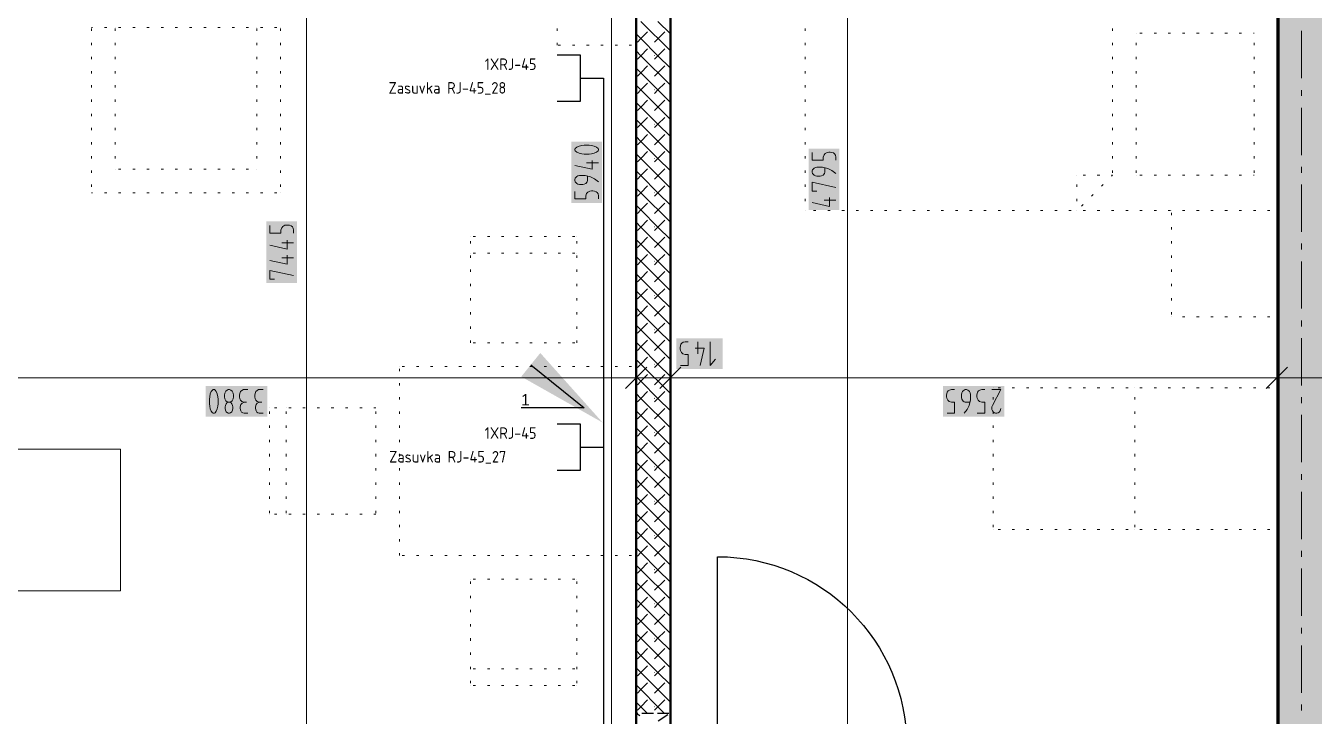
# Model space of a CAD drawing. Header units: millimetres. Extents: x 0 to 594, y 0 to 420.
# Drawn here: x 162.1 to 217.9, y 292.3 to 322.3 of the extents above; entities that cross this region are included whole.
import ezdxf
from ezdxf import colors
from ezdxf.entities.mleader import LeaderData, LeaderLine
from ezdxf.enums import TextEntityAlignment as Align
from ezdxf.math import Vec2, Vec3

# ---------------------------------------------------------------- set-up
doc = ezdxf.new("R2010")
doc.units = ezdxf.units.MM
doc.header["$LTSCALE"] = 8
for name, color, linetype in [('DESC', 1, 'Continuous'), ('PDF_Dvere', 7, 'Continuous'), ('PDF_Koty delkove', 7, 'Continuous'), ('PDF_Kuchyne', 7, 'Continuous'), ('PDF_Nabytek', 7, 'Continuous'), ('PDF_Osy hlavni', 7, 'Continuous'), ('PDF_Pricky zdene', 7, 'Continuous'), ('PDF_Prostupy', 7, 'Continuous'), ('PDF_Steny obvodove nosne', 7, 'Continuous'), ('RED_2.5mm^2', 1, 'Continuous'), ('SYMS', 7, 'Continuous'), ('TAGS', 160, 'Continuous')]:
    doc.layers.add(name, color=color, linetype=linetype)
doc.styles.add('WD_IEC', font='isocp2.shx', dxfattribs={"width": 0.9, "height": 4})

# ---------------------------------------------------------------- blocks, each defined once
blk = doc.blocks.new('RJ45Zasuvka_')
at = {"layer": 'SYMS'}
for p, q in [((0, 0), (0, 1)), ((-1, 0), (-1, -1)), ((1, 0), (-1, 0)), ((1, -1), (1, 0))]:
    blk.add_line(p, q, dxfattribs=at)
at = {"style": 'WD_IEC'}
for tag, height, p in [('INST', 2.7, (-6.093, 12.868)), ('LOC', 2.7, (-6.093, 9.868)), ('TAG1', 2.5, (-6, 6.828)), ('XREF', 2.7, (-6, -2.915)), ('DESC1', 2.7, (-6, -5.715)), ('DESC2', 2.7, (-6, -8.955)), ('DESC3', 2.7, (-6, -12.195))]:
    blk.add_attdef(tag, text='', height=height, dxfattribs=at).set_placement(p, align=Align.RIGHT)
for tag, p, height, flags in [('MFG', (3.917, 14.122), 1.5, 9), ('CAT', (3.917, 11.622), 1.5, 9), ('X2TERM01', (0, 1), 0.08, 1), ('ASSYCODE', (2.5, -0.75), 1, 1), ('FAMILY', (2.5, -2.25), 1, 1)]:
    blk.add_attdef(tag, p, '', height=height, dxfattribs=dict(at, flags=flags))
at = {"style": 'WD_IEC', "width": 0.8}
blk.add_attdef('TERM01', text='', height=2, rotation=90, dxfattribs=at).set_placement((-1, 1), align=Align.RIGHT)

msp = doc.modelspace()

# ---------------------------------------------------------------- linework, layer by layer
at = {"layer": 'PDF_Dvere', "lineweight": 25}
msp.add_lwpolyline([(193.044, 291.046), (192.059, 291.046), (192.059, 299.246, -0.414213), (200.259, 291.046), (199.962, 291.046)], format="xyb", dxfattribs=at)
at = {"layer": 'PDF_Koty delkove', "lineweight": 18}
for points in [[(174.231, 202.743), (174.231, 222.006), (174.231, 230.798), (174.231, 233.134), (174.231, 235.902), (174.231, 238.464), (174.231, 253.839), (174.231, 256.606), (174.231, 277.824), (174.231, 279.31), (174.231, 355.614), (174.231, 356.383)], [(197.697, 152.109), (197.697, 204.109), (197.697, 212.993), (197.697, 214.479), (197.697, 216.017), (197.697, 235.697), (197.697, 238.464), (197.697, 253.839), (197.697, 256.401), (197.697, 259.169), (197.697, 289.56), (197.697, 291.046), (197.697, 340.194), (197.697, 344.089)], [(187.461, 253.839), (187.461, 256.606), (187.461, 257.631), (187.461, 259.514), (187.461, 277.824), (187.461, 279.31), (187.461, 340.194)], [(196.159, 316.771), (196.159, 316.442), (196.637, 316.442), (196.637, 316.579), (196.672, 316.675), (196.723, 316.73), (196.808, 316.784), (196.876, 316.798), (196.945, 316.798), (197.013, 316.784), (197.081, 316.757), (197.132, 316.716), (197.167, 316.661), (197.184, 316.579), (197.184, 316.442)], [(186.62, 316.434), (186.62, 316.051), (185.869, 316.216)], [(186.894, 316.325), (186.381, 316.325)], [(185.92, 315.709), (185.885, 315.668), (185.869, 315.613), (185.869, 315.559), (185.885, 315.504), (185.92, 315.463), (185.954, 315.435), (186.005, 315.408), (186.073, 315.394), (186.21, 315.394), (186.278, 315.408), (186.347, 315.435), (186.398, 315.504), (186.415, 315.559), (186.415, 315.75)], [(186.894, 315.504), (186.723, 315.641), (186.552, 315.723), (186.313, 315.777), (186.073, 315.777), (186.005, 315.763), (185.954, 315.736), (185.92, 315.709)], [(197.184, 315.867), (197.013, 316.004), (196.842, 316.087), (196.603, 316.141), (196.363, 316.141), (196.296, 316.127), (196.244, 316.1), (196.211, 316.073), (196.176, 316.032), (196.159, 315.976), (196.159, 315.922), (196.176, 315.867), (196.211, 315.826), (196.244, 315.799), (196.296, 315.771), (196.363, 315.757), (196.501, 315.757), (196.568, 315.771), (196.637, 315.799), (196.688, 315.867), (196.706, 315.922), (196.706, 316.114)], [(185.869, 315.093), (185.869, 314.764), (186.347, 314.764), (186.347, 314.902), (186.381, 314.997), (186.433, 315.052), (186.518, 315.106), (186.585, 315.12), (186.654, 315.12), (186.723, 315.106), (186.79, 315.079), (186.842, 315.038), (186.876, 314.984), (186.894, 314.902), (186.894, 314.764)], [(196.363, 315.1), (196.159, 315.1), (196.159, 315.484), (197.184, 315.265)], [(196.911, 314.827), (196.911, 314.443), (196.159, 314.608)], [(197.184, 314.717), (196.672, 314.717)], [(172.648, 313.605), (172.648, 313.277), (173.126, 313.277), (173.126, 313.414), (173.161, 313.509), (173.212, 313.564), (173.297, 313.619), (173.365, 313.633), (173.433, 313.633), (173.502, 313.619), (173.57, 313.591), (173.621, 313.55), (173.656, 313.496), (173.673, 313.414), (173.673, 313.277)], [(173.399, 312.975), (173.399, 312.592), (172.648, 312.757)], [(173.673, 312.866), (173.161, 312.866)], [(173.399, 312.318), (173.399, 311.935), (172.648, 312.1)], [(173.673, 312.209), (173.161, 312.209)], [(172.852, 311.278), (172.648, 311.278), (172.648, 311.661), (173.673, 311.443)], [(190.456, 307.54), (190.784, 307.54), (190.784, 308.018), (190.647, 308.018), (190.552, 308.052), (190.497, 308.104), (190.443, 308.189), (190.429, 308.256), (190.429, 308.325), (190.443, 308.394), (190.47, 308.461), (190.511, 308.513), (190.565, 308.547), (190.647, 308.565), (190.784, 308.565)], [(191.195, 308.565), (191.195, 308.052)], [(191.743, 308.565), (191.743, 307.54), (191.961, 307.813)], [(191.086, 308.291), (191.469, 308.291), (191.304, 307.54)], [(188.984, 307.466), (188.062, 306.544)], [(188.523, 307.774), (188.523, 307.005), (188.523, 306.236)], [(190.47, 307.466), (189.548, 306.544)], [(190.009, 307.774), (190.009, 307.005), (190.009, 306.236)], [(216.761, 307.466), (215.839, 306.544)], [(216.3, 307.774), (216.3, 307.005), (216.3, 306.236)], [(310.804, 307.005), (309.318, 307.005), (283.027, 307.005), (280.875, 307.005), (254.584, 307.005), (253.097, 307.005), (218.453, 307.005), (216.3, 307.005), (190.009, 307.005), (188.523, 307.005), (153.878, 307.005), (151.726, 307.005), (130.201, 307.005), (123.744, 307.005), (121.591, 307.005), (80.335, 307.005), (76.543, 307.005), (75.774, 307.005)], [(171.693, 306.492), (171.501, 306.492), (171.433, 306.458), (171.378, 306.406), (171.351, 306.321), (171.337, 306.253), (171.337, 306.184), (171.351, 306.099), (171.378, 306.031), (171.433, 305.98), (171.529, 305.945)], [(172.35, 306.492), (172.158, 306.492), (172.09, 306.458), (172.035, 306.406), (172.008, 306.321), (171.994, 306.253), (171.994, 306.184), (172.008, 306.099), (172.035, 306.031), (172.09, 305.98), (172.186, 305.945)], [(202.004, 305.468), (202.333, 305.468), (202.333, 305.945), (202.196, 305.945), (202.1, 305.98), (202.045, 306.031), (201.991, 306.116), (201.977, 306.184), (201.977, 306.253), (201.991, 306.321), (202.018, 306.389), (202.059, 306.44), (202.114, 306.475), (202.196, 306.492), (202.333, 306.492)], [(202.99, 305.945), (202.798, 305.945), (202.743, 305.963), (202.702, 305.996), (202.675, 306.031), (202.648, 306.081), (202.634, 306.15), (202.634, 306.286), (202.648, 306.355), (202.675, 306.406), (202.702, 306.44), (202.743, 306.475), (202.798, 306.492), (202.853, 306.492), (202.908, 306.475), (202.949, 306.44), (202.976, 306.406), (203.004, 306.355), (203.018, 306.286), (203.018, 306.048), (202.963, 305.809), (202.881, 305.638), (202.743, 305.468)], [(203.318, 305.468), (203.647, 305.468), (203.647, 305.945), (203.51, 305.945), (203.414, 305.98), (203.359, 306.031), (203.305, 306.116), (203.291, 306.184), (203.291, 306.253), (203.305, 306.321), (203.332, 306.389), (203.373, 306.44), (203.428, 306.475), (203.51, 306.492), (203.647, 306.492)], [(203.948, 306.492), (204.332, 306.492), (203.975, 305.809), (203.948, 305.74), (203.948, 305.638), (203.975, 305.57), (204.016, 305.519), (204.058, 305.484), (204.113, 305.468), (204.167, 305.468)], [(170.927, 305.945), (170.954, 305.928), (170.995, 305.876), (171.022, 305.809), (171.036, 305.74), (171.036, 305.671), (171.022, 305.604), (170.995, 305.535), (170.94, 305.484), (170.899, 305.468), (170.844, 305.468), (170.803, 305.484), (170.748, 305.535), (170.721, 305.604), (170.707, 305.671), (170.707, 305.74), (170.721, 305.809), (170.748, 305.876)], [(170.748, 305.876), (170.789, 305.928), (170.816, 305.945)], [(171.693, 305.468), (171.529, 305.468), (171.474, 305.484), (171.419, 305.519), (171.391, 305.57), (171.364, 305.671), (171.364, 305.74), (171.391, 305.843)], [(171.391, 305.843), (171.446, 305.911), (171.529, 305.945), (171.638, 305.945)], [(172.35, 305.468), (172.186, 305.468), (172.131, 305.484), (172.076, 305.519), (172.048, 305.57), (172.021, 305.671), (172.021, 305.74), (172.048, 305.843), (172.103, 305.911), (172.186, 305.945), (172.295, 305.945)], [(204.167, 305.468), (204.222, 305.484), (204.263, 305.519), (204.304, 305.57), (204.332, 305.671)]]:
    msp.add_lwpolyline(points, dxfattribs=at)
for points in [[(186.483, 317.091), (186.278, 317.091), (186.176, 317.077), (186.056, 317.05), (185.954, 317.009), (185.885, 316.955), (185.869, 316.927), (185.869, 316.873), (185.885, 316.845), (185.954, 316.791), (186.056, 316.75), (186.176, 316.722), (186.278, 316.708), (186.483, 316.708), (186.585, 316.722), (186.705, 316.75), (186.808, 316.791), (186.876, 316.845), (186.894, 316.873), (186.894, 316.927), (186.876, 316.955), (186.808, 317.009), (186.705, 317.05), (186.585, 317.077)], [(170.023, 306.081), (170.023, 305.876), (170.037, 305.775), (170.064, 305.655), (170.105, 305.553), (170.159, 305.484), (170.187, 305.468), (170.242, 305.468), (170.27, 305.484), (170.324, 305.553), (170.365, 305.655), (170.393, 305.775), (170.407, 305.876), (170.407, 306.081), (170.393, 306.184), (170.365, 306.304), (170.324, 306.406), (170.27, 306.475), (170.242, 306.492), (170.187, 306.492), (170.159, 306.475), (170.105, 306.406), (170.064, 306.304), (170.037, 306.184)], [(170.68, 306.253), (170.68, 306.184), (170.694, 306.099), (170.734, 306.014), (170.789, 305.963), (170.816, 305.945), (170.927, 305.945), (170.954, 305.963), (171.009, 306.014), (171.05, 306.099), (171.064, 306.184), (171.064, 306.253), (171.05, 306.338), (171.009, 306.424), (170.954, 306.475), (170.899, 306.492), (170.844, 306.492), (170.789, 306.475), (170.734, 306.424), (170.694, 306.338)]]:
    msp.add_lwpolyline(points, close=True, dxfattribs=at)
at = {"layer": 'PDF_Koty delkove', "color": 7, "lineweight": 18, "true_color": 0xffffff, "transparency": 33554559}
for points in [[(187.048, 314.583), (187.048, 317.245), (185.715, 314.583), (185.715, 317.245)], [(197.338, 314.289), (197.338, 316.951), (196.006, 314.289), (196.006, 316.951)], [(173.827, 311.124), (173.827, 313.786), (172.494, 311.124), (172.494, 313.786)], [(192.28, 308.719), (190.275, 308.719), (192.28, 307.386), (190.275, 307.386)], [(172.532, 306.646), (169.87, 306.646), (172.532, 305.314), (169.87, 305.314)], [(204.486, 306.646), (201.824, 306.646), (204.486, 305.314), (201.824, 305.314)]]:
    msp.add_solid(points, dxfattribs=at)
at = {"layer": 'PDF_Kuchyne', "lineweight": 13}
msp.add_lwpolyline([(153.878, 285.46), (153.878, 297.76), (153.878, 303.91), (166.178, 303.91), (166.178, 297.76), (160.028, 297.76), (160.028, 285.46), (172.277, 285.46), (172.277, 279.31), (153.878, 279.31), (153.878, 285.46)], dxfattribs=at)
at = {"layer": 'PDF_Nabytek', "lineweight": 13}
for points in [[(164.959, 322.206), (164.912, 322.206)], [(164.912, 322.206), (164.912, 322.206)], [(164.912, 322.206), (164.912, 322.206)], [(164.912, 322.05), (164.912, 322.152)], [(165.574, 322.206), (165.472, 322.206)], [(165.937, 322.206), (165.937, 322.206)], [(165.937, 322.05), (165.937, 322.152)], [(166.189, 322.206), (166.087, 322.206)], [(166.804, 322.206), (166.702, 322.206)], [(167.419, 322.206), (167.316, 322.206)], [(168.034, 322.206), (167.932, 322.206)], [(168.649, 322.206), (168.547, 322.206)], [(169.264, 322.206), (169.162, 322.206)], [(169.879, 322.206), (169.777, 322.206)], [(170.494, 322.206), (170.392, 322.206)], [(171.109, 322.206), (171.007, 322.206)], [(171.724, 322.206), (171.621, 322.206)], [(172.087, 322.206), (172.087, 322.206)], [(172.087, 322.05), (172.087, 322.152)], [(172.339, 322.206), (172.236, 322.206)], [(172.954, 322.206), (172.851, 322.206)], [(173.112, 322.206), (173.112, 322.206)], [(173.112, 322.206), (173.112, 322.206)], [(173.112, 322.05), (173.112, 322.152)], [(185.098, 322.05), (185.098, 322.152)], [(188.523, 322.05), (188.523, 322.152)], [(195.852, 322.05), (195.852, 322.152)], [(209.176, 322.05), (209.176, 322.152)], [(210.201, 321.95), (210.201, 321.95)], [(210.201, 321.95), (210.201, 321.95)], [(210.469, 321.95), (210.366, 321.95)], [(211.084, 321.95), (210.981, 321.95)], [(211.699, 321.95), (211.596, 321.95)], [(212.314, 321.95), (212.211, 321.95)], [(212.929, 321.95), (212.826, 321.95)], [(213.544, 321.95), (213.441, 321.95)], [(214.159, 321.95), (214.056, 321.95)], [(214.774, 321.95), (214.671, 321.95)], [(215.326, 321.95), (215.286, 321.95)], [(215.326, 321.95), (215.326, 321.95)], [(215.326, 321.95), (215.326, 321.95)], [(216.351, 322.05), (216.351, 322.152)], [(164.912, 321.435), (164.912, 321.537)], [(165.937, 321.435), (165.937, 321.537)], [(172.087, 321.435), (172.087, 321.537)], [(173.112, 321.435), (173.112, 321.537)], [(185.098, 321.437), (185.098, 321.537)], [(185.098, 321.437), (185.098, 321.437)], [(185.254, 321.437), (185.151, 321.437)], [(185.869, 321.437), (185.766, 321.437)], [(186.484, 321.437), (186.381, 321.437)], [(187.099, 321.437), (186.996, 321.437)], [(187.714, 321.437), (187.611, 321.437)], [(188.329, 321.437), (188.226, 321.437)], [(188.523, 321.437), (188.523, 321.537)], [(188.523, 321.437), (188.523, 321.437)], [(188.523, 321.437), (188.523, 321.437)], [(195.852, 321.435), (195.852, 321.537)], [(209.176, 321.435), (209.176, 321.537)], [(210.201, 321.435), (210.201, 321.537)], [(215.326, 321.435), (215.326, 321.537)], [(216.351, 321.435), (216.351, 321.537)], [(164.912, 320.82), (164.912, 320.922)], [(165.937, 320.82), (165.937, 320.922)], [(172.087, 320.82), (172.087, 320.922)], [(173.112, 320.82), (173.112, 320.922)], [(195.852, 320.82), (195.852, 320.922)], [(209.176, 320.82), (209.176, 320.922)], [(210.201, 320.82), (210.201, 320.922)], [(215.326, 320.82), (215.326, 320.922)], [(216.351, 320.82), (216.351, 320.922)], [(164.912, 320.205), (164.912, 320.307)], [(165.937, 320.205), (165.937, 320.307)], [(172.087, 320.205), (172.087, 320.307)], [(173.112, 320.205), (173.112, 320.307)], [(195.852, 320.205), (195.852, 320.307)], [(209.176, 320.205), (209.176, 320.307)], [(210.201, 320.205), (210.201, 320.307)], [(215.326, 320.205), (215.326, 320.307)], [(216.351, 320.205), (216.351, 320.307)], [(164.912, 319.59), (164.912, 319.692)], [(165.937, 319.59), (165.937, 319.692)], [(172.087, 319.59), (172.087, 319.692)], [(173.112, 319.59), (173.112, 319.692)], [(195.852, 319.59), (195.852, 319.692)], [(209.176, 319.59), (209.176, 319.692)], [(210.201, 319.59), (210.201, 319.692)], [(215.326, 319.59), (215.326, 319.692)], [(216.351, 319.59), (216.351, 319.692)], [(164.912, 318.975), (164.912, 319.077)], [(165.937, 318.975), (165.937, 319.077)], [(172.087, 318.975), (172.087, 319.077)], [(173.112, 318.975), (173.112, 319.077)], [(195.852, 318.975), (195.852, 319.077)], [(209.176, 318.975), (209.176, 319.077)], [(210.201, 318.975), (210.201, 319.077)], [(215.326, 318.975), (215.326, 319.077)], [(216.351, 318.975), (216.351, 319.077)], [(164.912, 318.36), (164.912, 318.462)], [(165.937, 318.36), (165.937, 318.462)], [(172.087, 318.36), (172.087, 318.462)], [(173.112, 318.36), (173.112, 318.462)], [(195.852, 318.36), (195.852, 318.462)], [(209.176, 318.36), (209.176, 318.462)], [(210.201, 318.36), (210.201, 318.462)], [(215.326, 318.36), (215.326, 318.462)], [(216.351, 318.36), (216.351, 318.462)], [(164.912, 317.745), (164.912, 317.847)], [(165.937, 317.745), (165.937, 317.847)], [(172.087, 317.745), (172.087, 317.847)], [(173.112, 317.745), (173.112, 317.847)], [(195.852, 317.745), (195.852, 317.847)], [(209.176, 317.745), (209.176, 317.847)], [(210.201, 317.745), (210.201, 317.847)], [(215.326, 317.745), (215.326, 317.847)], [(216.351, 317.745), (216.351, 317.847)], [(164.912, 317.13), (164.912, 317.232)], [(165.937, 317.13), (165.937, 317.232)], [(172.087, 317.13), (172.087, 317.232)], [(173.112, 317.13), (173.112, 317.232)], [(195.852, 317.13), (195.852, 317.232)], [(209.176, 317.13), (209.176, 317.232)], [(210.201, 317.13), (210.201, 317.232)], [(215.326, 317.13), (215.326, 317.232)], [(216.351, 317.13), (216.351, 317.232)], [(164.912, 316.515), (164.912, 316.617)], [(165.937, 316.515), (165.937, 316.617)], [(172.087, 316.515), (172.087, 316.617)], [(173.112, 316.515), (173.112, 316.617)], [(195.852, 316.515), (195.852, 316.617)], [(209.176, 316.515), (209.176, 316.617)], [(210.201, 316.515), (210.201, 316.617)], [(215.326, 316.515), (215.326, 316.617)], [(216.351, 316.515), (216.351, 316.617)], [(164.912, 315.9), (164.912, 316.002)], [(165.937, 316.056), (165.937, 316.056)], [(165.937, 316.056), (165.937, 316.056)], [(166.189, 316.056), (166.087, 316.056)], [(166.804, 316.056), (166.702, 316.056)], [(167.419, 316.056), (167.316, 316.056)], [(168.034, 316.056), (167.932, 316.056)], [(168.649, 316.056), (168.547, 316.056)], [(169.264, 316.056), (169.162, 316.056)], [(169.879, 316.056), (169.777, 316.056)], [(170.494, 316.056), (170.392, 316.056)], [(171.109, 316.056), (171.007, 316.056)], [(171.724, 316.056), (171.621, 316.056)], [(172.087, 316.056), (172.087, 316.056)], [(172.087, 316.056), (172.087, 316.056)], [(173.112, 315.9), (173.112, 316.002)], [(195.852, 315.9), (195.852, 316.002)], [(207.639, 315.8), (207.639, 315.8)], [(207.639, 315.8), (207.639, 315.8)], [(208.009, 315.8), (207.906, 315.8)], [(208.624, 315.8), (208.521, 315.8)], [(209.133, 315.757), (209.176, 315.8)], [(209.176, 315.8), (209.136, 315.8)], [(209.176, 315.9), (209.176, 316.002)], [(209.176, 315.8), (209.176, 315.8)], [(209.176, 315.8), (209.176, 315.8)], [(209.176, 315.8), (209.176, 315.8)], [(210.201, 315.9), (210.201, 316.002)], [(210.201, 315.8), (210.201, 315.8)], [(210.201, 315.8), (210.201, 315.8)], [(210.469, 315.8), (210.366, 315.8)], [(211.084, 315.8), (210.981, 315.8)], [(211.699, 315.8), (211.596, 315.8)], [(212.314, 315.8), (212.211, 315.8)], [(212.929, 315.8), (212.826, 315.8)], [(213.544, 315.8), (213.441, 315.8)], [(214.159, 315.8), (214.056, 315.8)], [(214.774, 315.8), (214.671, 315.8)], [(215.326, 315.8), (215.286, 315.8)], [(215.326, 315.9), (215.326, 316.002)], [(215.326, 315.8), (215.326, 315.8)], [(215.326, 315.8), (215.326, 315.8)], [(216.351, 315.9), (216.351, 316.002)], [(164.912, 315.285), (164.912, 315.387)], [(173.112, 315.285), (173.112, 315.387)], [(195.852, 315.285), (195.852, 315.387)], [(207.639, 315.285), (207.639, 315.387)], [(208.698, 315.322), (208.771, 315.394)], [(216.351, 315.285), (216.351, 315.387)], [(164.912, 315.031), (164.912, 315.031)], [(164.959, 315.031), (164.912, 315.031)], [(164.912, 315.031), (164.912, 315.031)], [(165.574, 315.031), (165.472, 315.031)], [(166.189, 315.031), (166.087, 315.031)], [(166.804, 315.031), (166.702, 315.031)], [(167.419, 315.031), (167.316, 315.031)], [(168.034, 315.031), (167.932, 315.031)], [(168.649, 315.031), (168.547, 315.031)], [(169.264, 315.031), (169.162, 315.031)], [(169.879, 315.031), (169.777, 315.031)], [(170.494, 315.031), (170.392, 315.031)], [(171.109, 315.031), (171.007, 315.031)], [(171.724, 315.031), (171.621, 315.031)], [(172.339, 315.031), (172.236, 315.031)], [(172.954, 315.031), (172.851, 315.031)], [(173.112, 315.031), (173.112, 315.031)], [(173.112, 315.031), (173.112, 315.031)], [(195.852, 314.67), (195.852, 314.772)], [(207.639, 314.67), (207.639, 314.772)], [(207.829, 314.452), (207.901, 314.524)], [(208.264, 314.887), (208.336, 314.959)], [(216.351, 314.67), (216.351, 314.772)], [(195.852, 314.262), (195.852, 314.262)], [(195.852, 314.262), (195.852, 314.262)], [(196.324, 314.262), (196.221, 314.262)], [(196.939, 314.262), (196.836, 314.262)], [(197.554, 314.262), (197.451, 314.262)], [(198.169, 314.262), (198.066, 314.262)], [(198.784, 314.262), (198.681, 314.262)], [(199.399, 314.262), (199.296, 314.262)], [(200.014, 314.262), (199.911, 314.262)], [(200.629, 314.262), (200.526, 314.262)], [(201.244, 314.262), (201.141, 314.262)], [(201.859, 314.262), (201.756, 314.262)], [(202.474, 314.262), (202.371, 314.262)], [(203.089, 314.262), (202.986, 314.262)], [(203.704, 314.262), (203.601, 314.262)], [(204.319, 314.262), (204.216, 314.262)], [(204.934, 314.262), (204.831, 314.262)], [(205.549, 314.262), (205.446, 314.262)], [(206.164, 314.262), (206.061, 314.262)], [(206.779, 314.262), (206.676, 314.262)], [(207.394, 314.262), (207.291, 314.262)], [(207.639, 314.262), (207.639, 314.262)], [(207.639, 314.262), (207.639, 314.262)], [(208.009, 314.262), (207.906, 314.262)], [(208.624, 314.262), (208.521, 314.262)], [(209.239, 314.262), (209.136, 314.262)], [(209.854, 314.262), (209.751, 314.262)], [(210.469, 314.262), (210.366, 314.262)], [(211.084, 314.262), (210.981, 314.262)], [(211.699, 314.262), (211.596, 314.262)], [(211.739, 314.262), (211.739, 314.262)], [(211.739, 314.055), (211.739, 314.157)], [(212.314, 314.262), (212.211, 314.262)], [(212.929, 314.262), (212.826, 314.262)], [(213.544, 314.262), (213.441, 314.262)], [(214.159, 314.262), (214.056, 314.262)], [(214.774, 314.262), (214.671, 314.262)], [(215.389, 314.262), (215.286, 314.262)], [(216.004, 314.262), (215.901, 314.262)], [(216.351, 314.262), (216.351, 314.262)], [(216.351, 314.262), (216.351, 314.262)], [(216.351, 314.262), (216.351, 314.262)], [(216.351, 314.055), (216.351, 314.157)], [(211.739, 313.44), (211.739, 313.542)], [(216.351, 313.44), (216.351, 313.542)], [(181.344, 313.135), (181.344, 313.135)], [(181.344, 313.135), (181.344, 313.135)], [(181.344, 312.825), (181.344, 312.927)], [(181.564, 313.135), (181.461, 313.135)], [(182.179, 313.135), (182.076, 313.135)], [(182.794, 313.135), (182.691, 313.135)], [(183.409, 313.135), (183.306, 313.135)], [(184.024, 313.135), (183.921, 313.135)], [(184.639, 313.135), (184.536, 313.135)], [(185.254, 313.135), (185.151, 313.135)], [(185.869, 313.135), (185.766, 313.135)], [(185.956, 313.135), (185.956, 313.135)], [(185.956, 313.135), (185.956, 313.135)], [(185.956, 312.825), (185.956, 312.927)], [(211.739, 312.825), (211.739, 312.927)], [(216.351, 312.825), (216.351, 312.927)], [(181.344, 312.417), (181.344, 312.417)], [(181.344, 312.21), (181.344, 312.312)], [(181.564, 312.417), (181.461, 312.417)], [(182.179, 312.417), (182.076, 312.417)], [(182.794, 312.417), (182.691, 312.417)], [(183.409, 312.417), (183.306, 312.417)], [(184.024, 312.417), (183.921, 312.417)], [(184.639, 312.417), (184.536, 312.417)], [(185.254, 312.417), (185.151, 312.417)], [(185.869, 312.417), (185.766, 312.417)], [(185.956, 312.417), (185.956, 312.417)], [(185.956, 312.21), (185.956, 312.312)], [(211.739, 312.21), (211.739, 312.312)], [(216.351, 312.21), (216.351, 312.312)], [(181.344, 311.595), (181.344, 311.697)], [(185.956, 311.595), (185.956, 311.697)], [(211.739, 311.595), (211.739, 311.697)], [(216.351, 311.595), (216.351, 311.697)], [(181.344, 310.98), (181.344, 311.082)], [(185.956, 310.98), (185.956, 311.082)], [(211.739, 310.98), (211.739, 311.082)], [(216.351, 310.98), (216.351, 311.082)], [(181.344, 310.365), (181.344, 310.467)], [(185.956, 310.365), (185.956, 310.467)], [(211.739, 310.365), (211.739, 310.467)], [(216.351, 310.365), (216.351, 310.467)], [(181.344, 309.75), (181.344, 309.852)], [(185.956, 309.75), (185.956, 309.852)], [(211.739, 309.75), (211.739, 309.852)], [(211.739, 309.65), (211.739, 309.65)], [(211.739, 309.65), (211.739, 309.65)], [(212.314, 309.65), (212.211, 309.65)], [(212.929, 309.65), (212.826, 309.65)], [(213.544, 309.65), (213.441, 309.65)], [(214.159, 309.65), (214.056, 309.65)], [(214.774, 309.65), (214.671, 309.65)], [(215.389, 309.65), (215.286, 309.65)], [(216.004, 309.65), (215.901, 309.65)], [(216.351, 309.75), (216.351, 309.852)], [(216.351, 309.65), (216.351, 309.65)], [(216.351, 309.65), (216.351, 309.65)], [(181.344, 309.135), (181.344, 309.237)], [(185.956, 309.135), (185.956, 309.237)], [(181.344, 308.522), (181.344, 308.622)], [(181.344, 308.522), (181.344, 308.522)], [(181.344, 308.522), (181.344, 308.522)], [(181.564, 308.522), (181.461, 308.522)], [(182.179, 308.522), (182.076, 308.522)], [(182.794, 308.522), (182.691, 308.522)], [(183.409, 308.522), (183.306, 308.522)], [(184.024, 308.522), (183.921, 308.522)], [(184.639, 308.522), (184.536, 308.522)], [(185.254, 308.522), (185.151, 308.522)], [(185.869, 308.522), (185.766, 308.522)], [(185.956, 308.522), (185.956, 308.622)], [(185.956, 308.522), (185.956, 308.522)], [(185.956, 308.522), (185.956, 308.522)], [(178.273, 307.497), (178.273, 307.497)], [(178.273, 307.497), (178.273, 307.497)], [(178.273, 307.29), (178.273, 307.392)], [(178.489, 307.497), (178.386, 307.497)], [(179.104, 307.497), (179.001, 307.497)], [(179.719, 307.497), (179.616, 307.497)], [(180.334, 307.497), (180.231, 307.497)], [(180.949, 307.497), (180.846, 307.497)], [(181.564, 307.497), (181.461, 307.497)], [(182.179, 307.497), (182.076, 307.497)], [(182.794, 307.497), (182.691, 307.497)], [(183.409, 307.497), (183.306, 307.497)], [(184.024, 307.497), (183.921, 307.497)], [(184.639, 307.497), (184.536, 307.497)], [(185.254, 307.497), (185.151, 307.497)], [(185.869, 307.497), (185.766, 307.497)], [(186.484, 307.497), (186.381, 307.497)], [(187.099, 307.497), (186.996, 307.497)], [(187.714, 307.497), (187.611, 307.497)], [(188.329, 307.497), (188.226, 307.497)], [(188.523, 307.497), (188.523, 307.497)], [(188.523, 307.497), (188.523, 307.497)], [(188.523, 307.29), (188.523, 307.392)], [(178.273, 306.675), (178.273, 306.777)], [(188.523, 306.675), (188.523, 306.777)], [(178.273, 306.06), (178.273, 306.162)], [(188.523, 306.06), (188.523, 306.162)], [(204, 306.575), (204, 306.575)], [(204, 306.575), (204, 306.575)], [(204, 306.575), (204, 306.575)], [(204, 306.06), (204, 306.162)], [(204, 306.06), (204, 306.162)], [(204.319, 306.575), (204.216, 306.575)], [(204.934, 306.575), (204.831, 306.575)], [(205.549, 306.575), (205.446, 306.575)], [(206.164, 306.575), (206.061, 306.575)], [(206.779, 306.575), (206.676, 306.575)], [(207.394, 306.575), (207.291, 306.575)], [(208.009, 306.575), (207.906, 306.575)], [(208.624, 306.575), (208.521, 306.575)], [(209.239, 306.575), (209.136, 306.575)], [(209.854, 306.575), (209.751, 306.575)], [(210.15, 306.575), (210.15, 306.575)], [(210.15, 306.06), (210.15, 306.162)], [(210.469, 306.575), (210.366, 306.575)], [(211.084, 306.575), (210.981, 306.575)], [(211.699, 306.575), (211.596, 306.575)], [(212.314, 306.575), (212.211, 306.575)], [(212.929, 306.575), (212.826, 306.575)], [(213.544, 306.575), (213.441, 306.575)], [(214.159, 306.575), (214.056, 306.575)], [(214.774, 306.575), (214.671, 306.575)], [(215.389, 306.575), (215.286, 306.575)], [(216.004, 306.575), (215.901, 306.575)], [(216.3, 306.575), (216.3, 306.575)], [(172.636, 305.704), (172.636, 305.704)], [(172.636, 305.704), (172.636, 305.704)], [(172.954, 305.704), (172.851, 305.704)], [(173.353, 305.704), (173.353, 305.704)], [(173.569, 305.704), (173.466, 305.704)], [(174.184, 305.704), (174.081, 305.704)], [(174.799, 305.704), (174.696, 305.704)], [(175.414, 305.704), (175.311, 305.704)], [(176.029, 305.704), (175.926, 305.704)], [(176.644, 305.704), (176.541, 305.704)], [(177.248, 305.704), (177.156, 305.704)], [(177.248, 305.704), (177.248, 305.704)], [(172.636, 305.445), (172.636, 305.547)], [(173.353, 305.445), (173.353, 305.547)], [(177.248, 305.445), (177.248, 305.547)], [(178.273, 305.445), (178.273, 305.547)], [(188.523, 305.445), (188.523, 305.547)], [(204, 305.445), (204, 305.547)], [(204, 305.445), (204, 305.547)], [(210.15, 305.445), (210.15, 305.547)], [(172.636, 304.83), (172.636, 304.932)], [(173.353, 304.83), (173.353, 304.932)], [(177.248, 304.83), (177.248, 304.932)], [(178.273, 304.83), (178.273, 304.932)], [(188.523, 304.83), (188.523, 304.932)], [(204, 304.83), (204, 304.932)], [(204, 304.83), (204, 304.932)], [(210.15, 304.83), (210.15, 304.932)], [(172.636, 304.215), (172.636, 304.317)], [(173.353, 304.215), (173.353, 304.317)], [(177.248, 304.215), (177.248, 304.317)], [(178.273, 304.215), (178.273, 304.317)], [(188.523, 304.215), (188.523, 304.317)], [(204, 304.215), (204, 304.317)], [(204, 304.215), (204, 304.317)], [(210.15, 304.215), (210.15, 304.317)], [(172.636, 303.6), (172.636, 303.702)], [(173.353, 303.6), (173.353, 303.702)], [(177.248, 303.6), (177.248, 303.702)], [(178.273, 303.6), (178.273, 303.702)], [(188.523, 303.6), (188.523, 303.702)], [(204, 303.6), (204, 303.702)], [(204, 303.6), (204, 303.702)], [(210.15, 303.6), (210.15, 303.702)], [(172.636, 302.985), (172.636, 303.087)], [(173.353, 302.985), (173.353, 303.087)], [(177.248, 302.985), (177.248, 303.087)], [(178.273, 302.985), (178.273, 303.087)], [(188.523, 302.985), (188.523, 303.087)], [(204, 302.985), (204, 303.087)], [(204, 302.985), (204, 303.087)], [(210.15, 302.985), (210.15, 303.087)], [(172.636, 302.37), (172.636, 302.472)], [(173.353, 302.37), (173.353, 302.472)], [(177.248, 302.37), (177.248, 302.472)], [(178.273, 302.37), (178.273, 302.472)], [(188.523, 302.37), (188.523, 302.472)], [(204, 302.37), (204, 302.472)], [(204, 302.37), (204, 302.472)], [(210.15, 302.37), (210.15, 302.472)], [(172.636, 301.755), (172.636, 301.857)], [(173.353, 301.755), (173.353, 301.857)], [(177.248, 301.755), (177.248, 301.857)], [(178.273, 301.755), (178.273, 301.857)], [(188.523, 301.755), (188.523, 301.857)], [(204, 301.755), (204, 301.857)], [(204, 301.755), (204, 301.857)], [(210.15, 301.755), (210.15, 301.857)], [(172.636, 301.14), (172.636, 301.242)], [(172.636, 301.091), (172.636, 301.091)], [(172.636, 301.091), (172.636, 301.091)], [(172.954, 301.091), (172.851, 301.091)], [(173.353, 301.14), (173.353, 301.242)], [(173.353, 301.091), (173.353, 301.091)], [(173.569, 301.091), (173.466, 301.091)], [(174.184, 301.091), (174.081, 301.091)], [(174.799, 301.091), (174.696, 301.091)], [(175.414, 301.091), (175.311, 301.091)], [(176.029, 301.091), (175.926, 301.091)], [(176.644, 301.091), (176.541, 301.091)], [(177.248, 301.091), (177.156, 301.091)], [(177.248, 301.14), (177.248, 301.242)], [(177.248, 301.091), (177.248, 301.091)], [(177.248, 301.091), (177.248, 301.091)], [(178.273, 301.14), (178.273, 301.242)], [(188.523, 301.14), (188.523, 301.242)], [(204, 301.14), (204, 301.242)], [(204, 301.14), (204, 301.242)], [(210.15, 301.14), (210.15, 301.242)], [(178.273, 300.525), (178.273, 300.627)], [(188.523, 300.525), (188.523, 300.627)], [(204, 300.525), (204, 300.627)], [(204, 300.525), (204, 300.627)], [(210.15, 300.525), (210.15, 300.627)], [(178.273, 299.91), (178.273, 300.012)], [(188.523, 299.91), (188.523, 300.012)], [(204, 300.425), (204, 300.425)], [(204, 300.425), (204, 300.425)], [(204, 300.425), (204, 300.425)], [(204.319, 300.425), (204.216, 300.425)], [(204.934, 300.425), (204.831, 300.425)], [(205.549, 300.425), (205.446, 300.425)], [(206.164, 300.425), (206.061, 300.425)], [(206.779, 300.425), (206.676, 300.425)], [(207.394, 300.425), (207.291, 300.425)], [(208.009, 300.425), (207.906, 300.425)], [(208.624, 300.425), (208.521, 300.425)], [(209.239, 300.425), (209.136, 300.425)], [(209.854, 300.425), (209.751, 300.425)], [(210.15, 300.425), (210.15, 300.425)], [(210.469, 300.425), (210.366, 300.425)], [(211.084, 300.425), (210.981, 300.425)], [(211.699, 300.425), (211.596, 300.425)], [(212.314, 300.425), (212.211, 300.425)], [(212.929, 300.425), (212.826, 300.425)], [(213.544, 300.425), (213.441, 300.425)], [(214.159, 300.425), (214.056, 300.425)], [(214.774, 300.425), (214.671, 300.425)], [(215.389, 300.425), (215.286, 300.425)], [(216.004, 300.425), (215.901, 300.425)], [(216.3, 300.425), (216.3, 300.425)], [(178.273, 299.297), (178.273, 299.397)], [(178.273, 299.297), (178.273, 299.297)], [(178.489, 299.297), (178.386, 299.297)], [(179.104, 299.297), (179.001, 299.297)], [(179.719, 299.297), (179.616, 299.297)], [(180.334, 299.297), (180.231, 299.297)], [(180.949, 299.297), (180.846, 299.297)], [(181.564, 299.297), (181.461, 299.297)], [(182.179, 299.297), (182.076, 299.297)], [(182.794, 299.297), (182.691, 299.297)], [(183.409, 299.297), (183.306, 299.297)], [(184.024, 299.297), (183.921, 299.297)], [(184.639, 299.297), (184.536, 299.297)], [(185.254, 299.297), (185.151, 299.297)], [(185.869, 299.297), (185.766, 299.297)], [(186.484, 299.297), (186.381, 299.297)], [(187.099, 299.297), (186.996, 299.297)], [(187.714, 299.297), (187.611, 299.297)], [(188.329, 299.297), (188.226, 299.297)], [(188.523, 299.297), (188.523, 299.397)], [(188.523, 299.297), (188.523, 299.297)], [(188.523, 299.297), (188.523, 299.297)], [(181.344, 298.272), (181.344, 298.272)], [(181.344, 298.272), (181.344, 298.272)], [(181.344, 298.065), (181.344, 298.167)], [(181.564, 298.272), (181.461, 298.272)], [(182.179, 298.272), (182.076, 298.272)], [(182.794, 298.272), (182.691, 298.272)], [(183.409, 298.272), (183.306, 298.272)], [(184.024, 298.272), (183.921, 298.272)], [(184.639, 298.272), (184.536, 298.272)], [(185.254, 298.272), (185.151, 298.272)], [(185.869, 298.272), (185.766, 298.272)], [(185.956, 298.272), (185.956, 298.272)], [(185.956, 298.272), (185.956, 298.272)], [(185.956, 298.065), (185.956, 298.167)], [(181.344, 297.45), (181.344, 297.552)], [(185.956, 297.45), (185.956, 297.552)], [(181.344, 296.835), (181.344, 296.937)], [(185.956, 296.835), (185.956, 296.937)], [(181.344, 296.22), (181.344, 296.322)], [(185.956, 296.22), (185.956, 296.322)], [(181.344, 295.605), (181.344, 295.707)], [(185.956, 295.605), (185.956, 295.707)], [(181.344, 294.99), (181.344, 295.092)], [(185.956, 294.99), (185.956, 295.092)], [(181.344, 294.375), (181.344, 294.477)], [(185.956, 294.375), (185.956, 294.477)], [(181.344, 294.377), (181.344, 294.377)], [(181.344, 293.76), (181.344, 293.862)], [(181.564, 294.377), (181.461, 294.377)], [(182.179, 294.377), (182.076, 294.377)], [(182.794, 294.377), (182.691, 294.377)], [(183.409, 294.377), (183.306, 294.377)], [(184.024, 294.377), (183.921, 294.377)], [(184.639, 294.377), (184.536, 294.377)], [(185.254, 294.377), (185.151, 294.377)], [(185.869, 294.377), (185.766, 294.377)], [(185.956, 294.377), (185.956, 294.377)], [(185.956, 293.76), (185.956, 293.862)], [(181.344, 293.66), (181.344, 293.66)], [(181.344, 293.66), (181.344, 293.66)], [(181.564, 293.66), (181.461, 293.66)], [(182.179, 293.66), (182.076, 293.66)], [(182.794, 293.66), (182.691, 293.66)], [(183.409, 293.66), (183.306, 293.66)], [(184.024, 293.66), (183.921, 293.66)], [(184.639, 293.66), (184.536, 293.66)], [(185.254, 293.66), (185.151, 293.66)], [(185.869, 293.66), (185.766, 293.66)], [(185.956, 293.66), (185.956, 293.66)], [(185.956, 293.66), (185.956, 293.66)]]:
    msp.add_lwpolyline(points, dxfattribs=at)
at = {"layer": 'PDF_Osy hlavni', "lineweight": 18}
for points in [[(217.376, 320), (217.376, 322.05)], [(217.376, 319.231), (217.376, 319.487)], [(217.376, 316.669), (217.376, 318.719)], [(217.376, 315.9), (217.376, 316.156)], [(217.376, 313.337), (217.376, 315.387)], [(217.376, 312.569), (217.376, 312.825)], [(217.376, 310.006), (217.376, 312.056)], [(217.376, 309.237), (217.376, 309.494)], [(217.376, 306.675), (217.376, 308.725)], [(217.376, 305.906), (217.376, 306.162)], [(217.376, 303.344), (217.376, 305.394)], [(217.376, 302.575), (217.376, 302.831)], [(217.376, 300.012), (217.376, 302.062)], [(217.376, 299.244), (217.376, 299.5)], [(217.376, 296.681), (217.376, 298.731)], [(217.376, 295.912), (217.376, 296.169)], [(217.376, 293.35), (217.376, 295.4)], [(217.376, 292.581), (217.376, 292.837)]]:
    msp.add_lwpolyline(points, dxfattribs=at)
at = {"layer": 'PDF_Pricky zdene', "lineweight": 50}
msp.add_lwpolyline([(190.009, 291.046), (190.009, 340.194), (190.009, 340.348), (188.523, 340.348), (188.523, 340.194), (188.523, 291.046), (188.523, 291.046)], close=True, dxfattribs=at)
at = {"layer": 'PDF_Pricky zdene', "lineweight": 9}
for points in [[(190.009, 321.181), (188.728, 322.462)], [(190.009, 321.924), (189.471, 322.462)], [(188.728, 321.719), (188.523, 321.924)], [(188.728, 321.719), (189.025, 322.016)], [(189.322, 321.57), (189.768, 322.016)], [(188.579, 321.57), (188.728, 321.719)], [(189.471, 320.976), (188.728, 321.719)], [(188.728, 320.976), (189.025, 321.273)], [(189.471, 320.976), (189.768, 321.273)], [(188.728, 320.976), (188.523, 321.181)], [(188.579, 320.827), (188.728, 320.976)], [(190.009, 319.695), (188.728, 320.976)], [(189.322, 320.827), (189.471, 320.976)], [(190.009, 320.438), (189.471, 320.976)], [(188.728, 320.233), (188.523, 320.438)], [(188.579, 320.084), (188.728, 320.233)], [(188.728, 320.233), (189.025, 320.53)], [(189.471, 319.49), (188.728, 320.233)], [(189.322, 320.084), (189.768, 320.53)], [(189.025, 319.787), (188.728, 319.49), (188.523, 319.695)], [(189.471, 319.49), (189.768, 319.787)], [(188.579, 319.341), (188.728, 319.49)], [(190.009, 318.209), (188.728, 319.49)], [(188.728, 318.747), (189.025, 319.044)], [(189.322, 319.341), (189.471, 319.49)], [(189.322, 318.598), (189.768, 319.044)], [(190.009, 318.952), (189.471, 319.49)], [(188.728, 318.747), (188.523, 318.952)], [(188.579, 318.598), (188.728, 318.747)], [(189.471, 318.003), (188.728, 318.747)], [(190.009, 316.722), (188.728, 318.003), (188.523, 318.209)], [(188.579, 317.855), (188.728, 318.003)], [(188.728, 318.003), (189.025, 318.301)], [(189.322, 317.855), (189.471, 318.003)], [(189.471, 318.003), (189.768, 318.301)], [(190.009, 317.465), (189.471, 318.003)], [(188.728, 317.26), (188.523, 317.465)], [(188.728, 317.26), (189.025, 317.558)], [(189.322, 317.112), (189.768, 317.558)], [(188.579, 317.112), (188.728, 317.26)], [(189.471, 316.517), (188.728, 317.26)], [(188.728, 316.517), (189.025, 316.814)], [(189.471, 316.517), (189.768, 316.814)], [(190.009, 315.236), (188.728, 316.517), (188.523, 316.722)], [(188.579, 316.369), (188.728, 316.517)], [(189.322, 316.369), (189.471, 316.517)], [(190.009, 315.979), (189.471, 316.517)], [(188.728, 315.774), (188.523, 315.979)], [(188.579, 315.625), (188.728, 315.774)], [(188.728, 315.774), (189.025, 316.071)], [(189.471, 315.031), (188.728, 315.774)], [(189.322, 315.625), (189.768, 316.071)], [(190.009, 313.75), (188.728, 315.031), (188.523, 315.236)], [(188.728, 315.031), (189.025, 315.328)], [(189.471, 315.031), (189.768, 315.328)], [(188.579, 314.882), (188.728, 315.031)], [(188.728, 314.288), (189.025, 314.585)], [(189.322, 314.882), (189.471, 315.031)], [(189.322, 314.139), (189.768, 314.585)], [(190.009, 314.493), (189.471, 315.031)], [(188.728, 314.288), (188.523, 314.493)], [(188.579, 314.139), (188.728, 314.288)], [(189.471, 313.545), (188.728, 314.288)], [(190.009, 312.264), (188.728, 313.545), (188.523, 313.75)], [(188.579, 313.396), (188.728, 313.545), (189.025, 313.842)], [(189.322, 313.396), (189.471, 313.545), (189.768, 313.842)], [(190.009, 313.007), (189.471, 313.545)], [(188.728, 312.802), (188.523, 313.007)], [(188.728, 312.802), (189.025, 313.099)], [(189.322, 312.653), (189.768, 313.099)], [(190.009, 310.777), (188.728, 312.058), (188.523, 312.264)], [(188.579, 312.653), (188.728, 312.802)], [(188.579, 311.91), (188.728, 312.058), (189.025, 312.356)], [(189.471, 312.058), (188.728, 312.802)], [(189.322, 311.91), (189.471, 312.058), (189.768, 312.356)], [(190.009, 311.52), (189.471, 312.058)], [(188.728, 311.315), (188.523, 311.52)], [(188.579, 311.167), (188.728, 311.315)], [(188.728, 311.315), (189.025, 311.613)], [(189.471, 310.572), (188.728, 311.315)], [(189.322, 311.167), (189.768, 311.613)], [(190.009, 309.291), (188.728, 310.572), (188.523, 310.777)], [(188.579, 310.424), (188.728, 310.572), (189.025, 310.869)], [(189.322, 310.424), (189.471, 310.572), (189.768, 310.869)], [(188.728, 309.829), (188.523, 310.034)], [(188.728, 309.829), (189.025, 310.126)], [(189.322, 309.681), (189.768, 310.126)], [(190.009, 310.034), (189.471, 310.572)], [(188.579, 309.681), (188.728, 309.829)], [(189.471, 309.086), (188.728, 309.829)], [(190.009, 307.805), (188.728, 309.086), (188.523, 309.291)], [(188.579, 308.937), (188.728, 309.086), (189.025, 309.383)], [(189.322, 308.937), (189.471, 309.086), (189.768, 309.383)], [(190.009, 308.548), (189.471, 309.086)], [(188.728, 308.343), (188.523, 308.548)], [(188.728, 308.343), (189.025, 308.64)], [(189.322, 308.194), (189.768, 308.64)], [(190.009, 306.319), (188.728, 307.6), (188.523, 307.805)], [(188.579, 308.194), (188.728, 308.343)], [(188.579, 307.451), (188.728, 307.6), (189.025, 307.897)], [(189.471, 307.6), (188.728, 308.343)], [(189.322, 307.451), (189.471, 307.6), (189.768, 307.897)], [(190.009, 307.062), (189.471, 307.6)], [(188.728, 306.857), (188.523, 307.062)], [(188.579, 306.708), (188.728, 306.857)], [(188.728, 306.857), (189.025, 307.154)], [(189.471, 306.114), (188.728, 306.857)], [(189.322, 306.708), (189.768, 307.154)], [(190.009, 304.832), (188.728, 306.114), (188.523, 306.319)], [(188.579, 305.965), (188.728, 306.114), (189.025, 306.411)], [(189.322, 305.965), (189.471, 306.114), (189.768, 306.411)], [(188.728, 305.37), (188.523, 305.576)], [(188.728, 305.37), (189.025, 305.668)], [(189.322, 305.222), (189.768, 305.668)], [(190.009, 305.576), (189.471, 306.114)], [(188.579, 305.222), (188.728, 305.37)], [(189.471, 304.627), (188.728, 305.37)], [(190.009, 303.346), (188.728, 304.627), (188.523, 304.832)], [(188.579, 304.479), (188.728, 304.627), (189.025, 304.925)], [(189.322, 304.479), (189.471, 304.627), (189.768, 304.925)], [(190.009, 304.089), (189.471, 304.627)], [(188.728, 303.884), (188.523, 304.089)], [(188.579, 303.736), (188.728, 303.884)], [(188.728, 303.884), (189.025, 304.181)], [(189.471, 303.141), (188.728, 303.884)], [(189.322, 303.736), (189.768, 304.181)], [(190.009, 301.86), (188.728, 303.141), (188.523, 303.346)], [(188.579, 302.992), (188.728, 303.141), (189.025, 303.438)], [(189.322, 302.992), (189.471, 303.141), (189.768, 303.438)], [(190.009, 302.603), (189.471, 303.141)], [(188.728, 302.398), (188.523, 302.603)], [(188.579, 302.249), (188.728, 302.398)], [(188.728, 302.398), (189.025, 302.695)], [(189.471, 301.655), (188.728, 302.398)], [(189.322, 302.249), (189.768, 302.695)], [(190.009, 300.374), (188.728, 301.655), (188.523, 301.86)], [(188.579, 301.506), (188.728, 301.655), (189.025, 301.952)], [(189.322, 301.506), (189.471, 301.655), (189.768, 301.952)], [(190.009, 301.117), (189.471, 301.655)], [(188.728, 300.912), (188.523, 301.117)], [(188.728, 300.912), (189.025, 301.209)], [(189.322, 300.763), (189.768, 301.209)], [(188.579, 300.763), (188.728, 300.912)], [(189.471, 300.169), (188.728, 300.912)], [(190.009, 298.887), (188.728, 300.169), (188.523, 300.374)], [(188.579, 300.02), (188.728, 300.169), (189.025, 300.466)], [(189.322, 300.02), (189.471, 300.169), (189.768, 300.466)], [(190.009, 299.631), (189.471, 300.169)], [(188.728, 299.425), (188.523, 299.631)], [(188.579, 299.277), (188.728, 299.425)], [(188.728, 299.425), (189.025, 299.723)], [(189.471, 298.682), (188.728, 299.425)], [(189.322, 299.277), (189.768, 299.723)], [(190.009, 297.401), (188.728, 298.682), (188.523, 298.887)], [(188.579, 298.534), (188.728, 298.682), (189.025, 298.98)], [(189.322, 298.534), (189.471, 298.682), (189.768, 298.98)], [(190.009, 298.144), (189.471, 298.682)], [(188.728, 297.939), (188.523, 298.144)], [(188.579, 297.791), (188.728, 297.939)], [(188.728, 297.939), (189.025, 298.236)], [(189.471, 297.196), (188.728, 297.939)], [(189.322, 297.791), (189.768, 298.236)], [(190.009, 295.915), (188.728, 297.196), (188.523, 297.401)], [(188.579, 297.047), (188.728, 297.196), (189.025, 297.493)], [(189.322, 297.047), (189.471, 297.196), (189.768, 297.493)], [(190.009, 296.658), (189.471, 297.196)], [(188.728, 296.453), (188.523, 296.658)], [(188.728, 296.453), (189.025, 296.75)], [(189.322, 296.304), (189.768, 296.75)], [(188.579, 296.304), (188.728, 296.453)], [(189.471, 295.71), (188.728, 296.453)], [(190.009, 294.429), (188.728, 295.71), (188.523, 295.915)], [(188.579, 295.561), (188.728, 295.71), (189.025, 296.007)], [(189.322, 295.561), (189.471, 295.71), (189.768, 296.007)], [(190.009, 295.172), (189.471, 295.71)], [(188.728, 294.967), (188.523, 295.172)], [(188.579, 294.818), (188.728, 294.967)], [(188.728, 294.967), (189.025, 295.264)], [(189.471, 294.224), (188.728, 294.967)], [(189.322, 294.818), (189.768, 295.264)], [(188.728, 294.224), (188.523, 294.429)], [(190.009, 292.943), (188.728, 294.224), (189.025, 294.521)], [(189.322, 294.075), (189.471, 294.224), (189.768, 294.521)], [(188.579, 294.075), (188.728, 294.224)], [(190.009, 293.686), (189.471, 294.224)], [(188.728, 293.481), (188.523, 293.686)], [(188.579, 293.332), (188.728, 293.481)], [(188.728, 293.481), (189.025, 293.778)], [(189.471, 292.737), (188.728, 293.481)], [(189.322, 293.332), (189.768, 293.778)], [(188.728, 292.737), (188.523, 292.943)], [(188.579, 292.589), (188.728, 292.737)], [(189.003, 292.462), (188.728, 292.737), (189.025, 293.035)], [(189.322, 292.589), (189.471, 292.737), (189.768, 293.035)], [(189.746, 292.462), (189.471, 292.737)]]:
    msp.add_lwpolyline(points, dxfattribs=at)
at = {"layer": 'PDF_Pricky zdene', "lineweight": 9, "transparency": 33554559}
for points in [[(188.728, 320.953), (188.705, 320.976), (188.751, 320.976), (188.728, 320.999)], [(189.322, 320.956), (189.299, 320.979), (189.345, 320.979), (189.322, 321.002)], [(188.728, 319.467), (188.705, 319.49), (188.751, 319.49), (188.728, 319.513)], [(189.322, 319.47), (189.299, 319.493), (189.345, 319.493), (189.322, 319.516)], [(188.728, 317.98), (188.705, 318.003), (188.751, 318.003), (188.728, 318.026)], [(189.322, 317.983), (189.299, 318.006), (189.345, 318.006), (189.322, 318.029)], [(188.728, 316.494), (188.705, 316.517), (188.751, 316.517), (188.728, 316.54)], [(189.322, 316.497), (189.299, 316.52), (189.345, 316.52), (189.322, 316.543)], [(189.322, 315.011), (189.299, 315.034), (189.345, 315.034), (189.322, 315.057)], [(188.728, 315.008), (188.705, 315.031), (188.751, 315.031), (188.728, 315.054)], [(188.728, 313.522), (188.705, 313.545), (188.751, 313.545), (188.728, 313.568)], [(189.322, 313.525), (189.299, 313.548), (189.345, 313.548), (189.322, 313.571)], [(188.728, 312.035), (188.705, 312.058), (188.751, 312.058), (188.728, 312.082)], [(189.322, 312.038), (189.299, 312.061), (189.345, 312.061), (189.322, 312.085)], [(188.728, 310.549), (188.705, 310.572), (188.751, 310.572), (188.728, 310.595)], [(189.322, 310.552), (189.299, 310.575), (189.345, 310.575), (189.322, 310.598)], [(188.728, 309.063), (188.705, 309.086), (188.751, 309.086), (188.728, 309.109)], [(189.322, 309.066), (189.299, 309.089), (189.345, 309.089), (189.322, 309.112)], [(188.728, 307.577), (188.705, 307.6), (188.751, 307.6), (188.728, 307.623)], [(189.322, 307.58), (189.299, 307.603), (189.345, 307.603), (189.322, 307.626)], [(188.728, 306.09), (188.705, 306.114), (188.751, 306.114), (188.728, 306.137)], [(189.322, 306.093), (189.299, 306.116), (189.345, 306.116), (189.322, 306.14)], [(188.728, 304.604), (188.705, 304.627), (188.751, 304.627), (188.728, 304.65)], [(189.322, 304.607), (189.299, 304.63), (189.345, 304.63), (189.322, 304.653)], [(188.728, 303.118), (188.705, 303.141), (188.751, 303.141), (188.728, 303.164)], [(189.322, 303.121), (189.299, 303.144), (189.345, 303.144), (189.322, 303.167)], [(188.728, 301.632), (188.705, 301.655), (188.751, 301.655), (188.728, 301.678)], [(189.322, 301.635), (189.299, 301.658), (189.345, 301.658), (189.322, 301.681)], [(188.728, 300.146), (188.705, 300.169), (188.751, 300.169), (188.728, 300.192)], [(189.322, 300.148), (189.299, 300.172), (189.345, 300.172), (189.322, 300.195)], [(188.728, 298.659), (188.705, 298.682), (188.751, 298.682), (188.728, 298.705)], [(189.322, 298.662), (189.299, 298.685), (189.345, 298.685), (189.322, 298.708)], [(188.728, 297.173), (188.705, 297.196), (188.751, 297.196), (188.728, 297.219)], [(189.322, 297.176), (189.299, 297.199), (189.345, 297.199), (189.322, 297.222)], [(188.728, 295.687), (188.705, 295.71), (188.751, 295.71), (188.728, 295.733)], [(189.322, 295.69), (189.299, 295.713), (189.345, 295.713), (189.322, 295.736)], [(188.728, 294.201), (188.705, 294.224), (188.751, 294.224), (188.728, 294.247)], [(189.322, 294.204), (189.299, 294.227), (189.345, 294.227), (189.322, 294.25)], [(188.728, 292.714), (188.705, 292.737), (188.751, 292.737), (188.728, 292.76)], [(189.322, 292.717), (189.299, 292.74), (189.345, 292.74), (189.322, 292.763)]]:
    msp.add_solid(points, dxfattribs=at)
at = {"layer": 'PDF_Prostupy', "lineweight": 25}
for points in [[(188.691, 292.347), (188.518, 292.462), (188.604, 292.462)], [(188.778, 292.462), (189.273, 292.462)], [(189.446, 292.462), (189.941, 292.462)], [(189.9, 292.394), (189.488, 292.119)]]:
    msp.add_lwpolyline(points, dxfattribs=at)
at = {"layer": 'PDF_Prostupy', "lineweight": 25, "transparency": 33554559}
for points in [[(188.518, 292.493), (188.549, 292.462), (188.487, 292.462), (188.518, 292.432)], [(188.487, 292.462), (188.518, 292.493), (188.518, 292.432), (188.549, 292.462)], [(188.492, 292.48), (188.535, 292.488), (188.501, 292.437), (188.544, 292.445)], [(189.972, 292.462), (190.003, 292.493), (190.003, 292.432), (190.034, 292.462)], [(190.003, 292.493), (190.034, 292.462), (189.972, 292.462), (190.003, 292.432)], [(190.029, 292.48), (190.02, 292.437), (189.986, 292.488), (189.977, 292.445)]]:
    msp.add_solid(points, dxfattribs=at)
at = {"layer": 'PDF_Steny obvodove nosne', "lineweight": 70}
msp.add_lwpolyline([(216.351, 348.231), (216.351, 344.089), (216.351, 342.808), (216.351, 340.194), (216.351, 284.384), (216.351, 282.897), (216.351, 256.606), (216.351, 253.993), (218.401, 253.993), (218.401, 256.453), (218.401, 256.606), (218.401, 264.96), (218.401, 266.549), (218.401, 277.824), (218.401, 346.377), (218.401, 348.917)], close=True, dxfattribs=at)
at = {"layer": 'PDF_Steny obvodove nosne', "color": 9, "lineweight": 9, "true_color": 0xc0c0c0, "transparency": 33554559}
msp.add_solid([(216.351, 348.231), (216.351, 253.993), (218.401, 348.917), (218.401, 253.993)], dxfattribs=at)
at = {"layer": 'RED_2.5mm^2'}
msp.add_line((187.109, 320), (187.109, 291.959), dxfattribs=at)

# ---------------------------------------------------------------- block references
at = {"layer": 'SYMS'}
ref = msp.add_blockref('RJ45Zasuvka_', (186.109, 320), dxfattribs=dict(at, rotation=270))
ref.add_attrib('TAG1', 'Zasuvka RJ-45_28', dxfattribs={"layer": 'TAGS', "height": 0.5, "style": 'WD_IEC'}).set_placement((182.895, 319.331), align=Align.RIGHT)
ref.add_attrib('DESC1', '1XRJ-45', dxfattribs={"layer": 'DESC', "height": 0.5, "style": 'WD_IEC'}).set_placement((184.206, 320.359), align=Align.RIGHT)
ref = msp.add_blockref('RJ45Zasuvka_', (186.109, 304), dxfattribs=dict(at, rotation=270))
ref.add_attrib('TAG1', 'Zasuvka RJ-45_27', dxfattribs={"layer": 'TAGS', "height": 0.5, "style": 'WD_IEC'}).set_placement((182.895, 303.331), align=Align.RIGHT)
ref.add_attrib('DESC1', '1XRJ-45', dxfattribs={"layer": 'DESC', "height": 0.5, "style": 'WD_IEC'}).set_placement((184.206, 304.359), align=Align.RIGHT)

# ---------------------------------------------------------------- leaders
ml = msp.add_multileader_mtext('Standard', dxfattribs=at)
ml.set_content('1', color=256)
ml.set_leader_properties()
ml.build(insert=Vec2(0, 0))
ml.multileader.update_dxf_attribs({"text_right_attachment_type": 6, "dogleg_length": 0.36})
ctx = ml.context
ctx.base_point, ctx.char_height, ctx.plane_origin = Vec3(181.751, 306.055), 0.5, Vec3(187.075, 305.063)
ctx.right_attachment, ctx.text_align_type = 6, 2
notes = []
notes.append((ctx, [(0, (1, 1, 0), (186.277, 305.705), (-1, 0), 0.36, [(0, [(187.075, 305.063)], 0, [])])]))
ctx.mtext.insert, ctx.mtext.alignment, ctx.mtext.flow_direction = Vec3(183.917, 306.305), 3, 5
for ctx, leaders in notes:
    for number, flags, end, landing, length, lines in leaders:
        leader = LeaderData()
        leader.index, (leader.has_last_leader_line, leader.has_dogleg_vector, leader.attachment_direction) = number, flags
        leader.last_leader_point, leader.dogleg_vector, leader.dogleg_length = Vec3(end), Vec3(landing), length
        for number, points, colour, breaks in lines:
            line = LeaderLine()
            line.index, line.vertices, line.color, line.breaks = number, Vec3.list(points), colors.encode_raw_color(colour), breaks
            leader.lines.append(line)
        ctx.leaders.append(leader)

doc.saveas('drawing.dxf')
